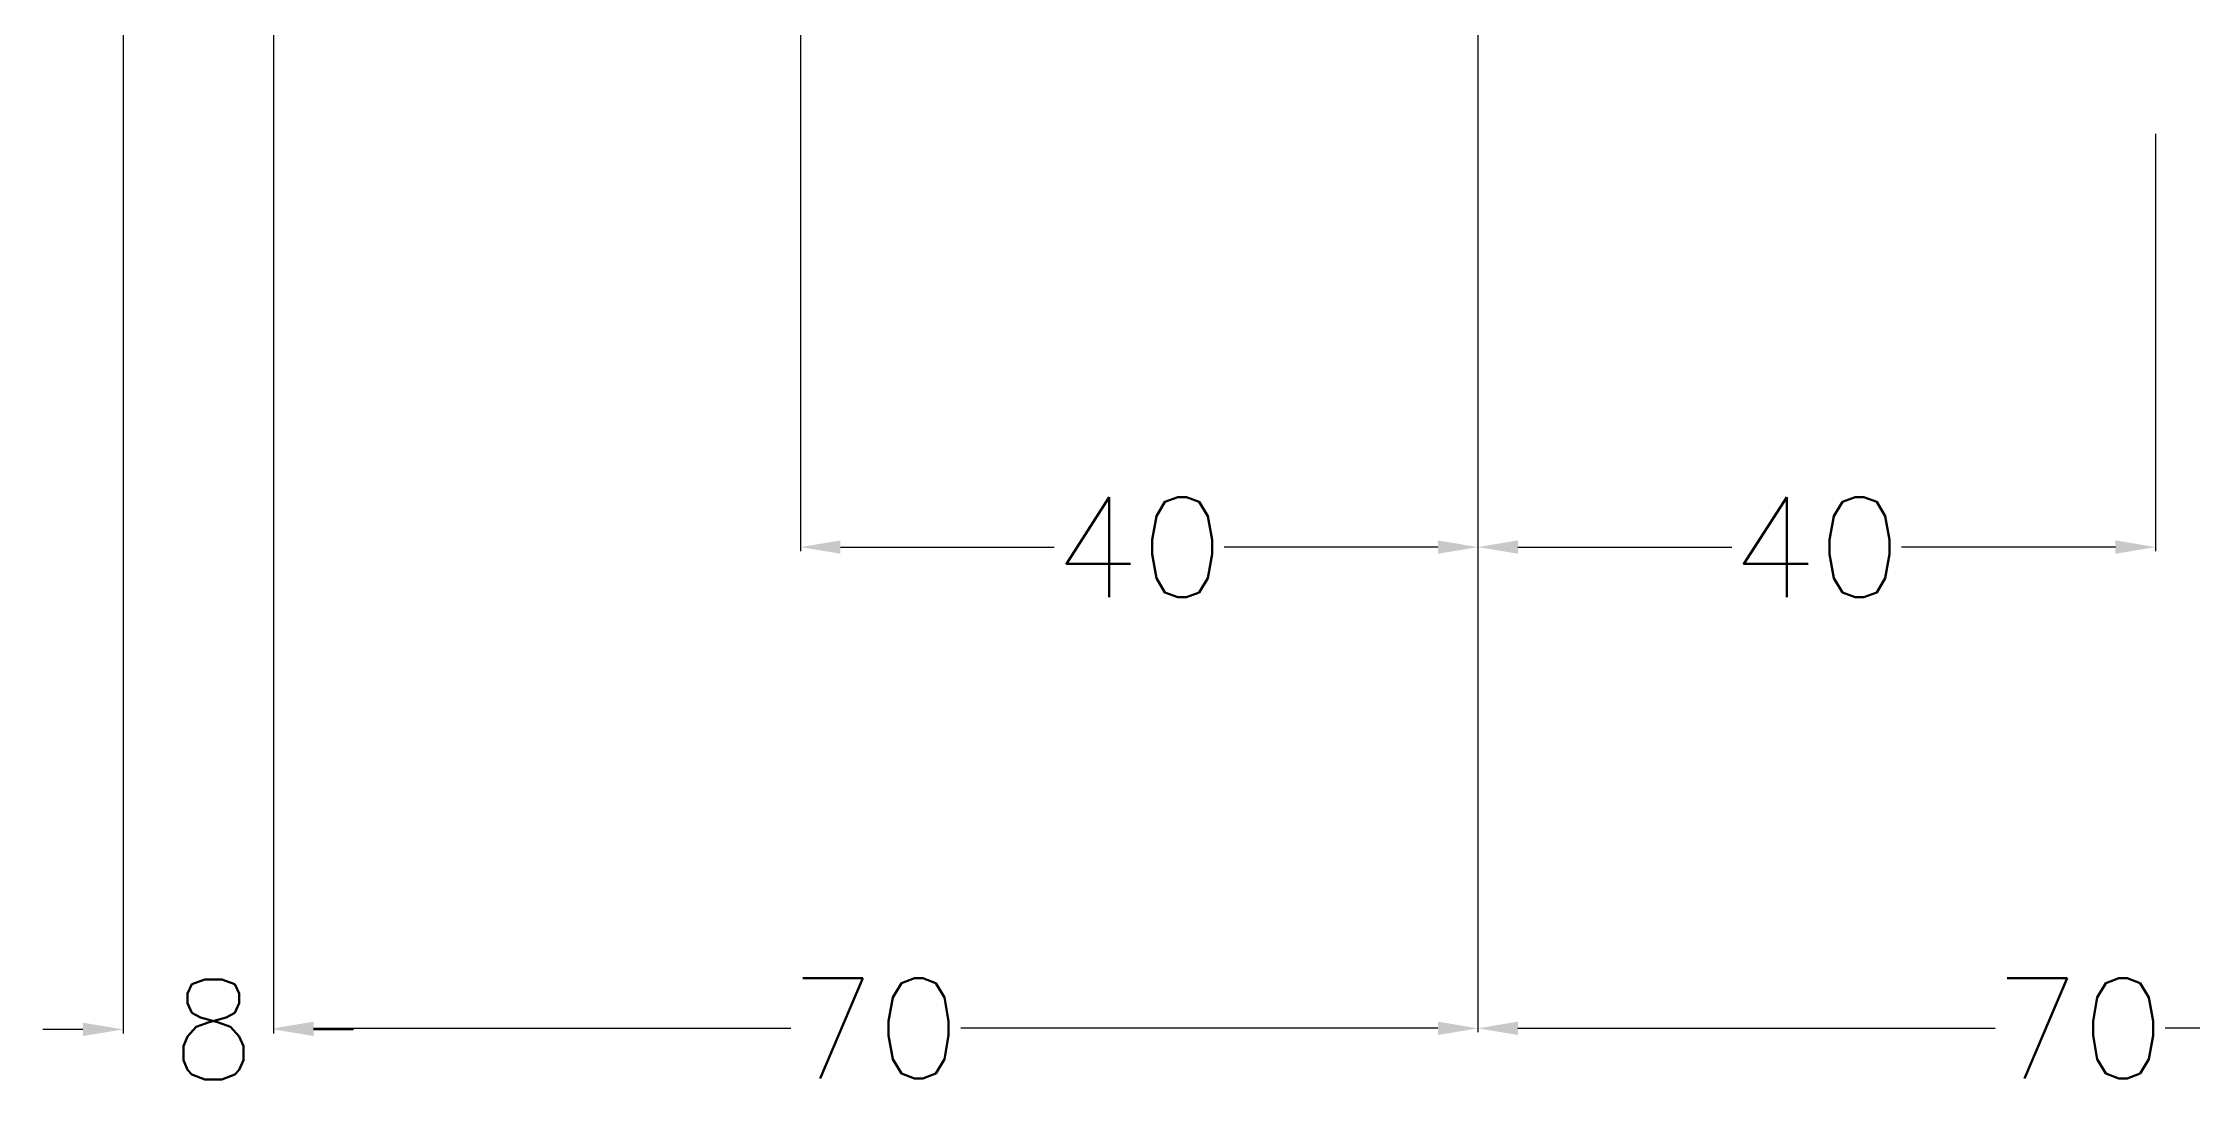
# Model space of a CAD drawing. Header units: metres. Extents: x 444 to 3227, y -3167 to -392.
# Drawn here: x 995.5 to 1049.3, y -2319.6 to -2293.3 of the extents above; entities that cross this region are included whole.
import ezdxf

# ---------------------------------------------------------------- set-up
doc = ezdxf.new("R2010")
doc.units = ezdxf.units.M
doc.layers.get('DEFPOINTS').update_dxf_attribs({"linetype": 'CONTINUOUS'})
doc.layers.add('DIMENSI', color=7, linetype='CONTINUOUS')
doc.styles.get("Standard").update_dxf_attribs({"font": 'Simplex.shx', "height": 2.5})
doc.dimstyles.new('Skala 50', dxfattribs={"dimtxt": 0.2, "dimasz": 1, "dimexe": 0.1, "dimexo": 0.2, "dimgap": 0.1, "dimtad": 3, "dimtih": 1, "dimtoh": 1, "dimlfac": 0.5, "dimzin": 0, "dimdsep": 46, "dimtxsty": 'Standard', "dimcen": 0.05, "dimclrd": 8, "dimclre": 8, "dimclrt": 10, "dimadec": 0, "dimazin": 0, "dimtfac": 1, "dimtofl": 0, "dimtmove": 0, "dimatfit": 3, "dimfxl": 1, "dimtolj": 1, "dimtzin": 0, "dimarcsym": 0})

# ---------------------------------------------------------------- blocks, each defined once
blk = doc.blocks.new('*D296')
at = {"layer": 'DEFPOINTS', "color": 0}
for p in [(1031.409, -2295.339), (1048.341, -2295.339), (1048.341, -2305.864)]:
    blk.add_point(p, dxfattribs=at)
at = {"layer": 'DIMENSI', "color": 8, "lineweight": -2}
for p, q in [((1031.409, -2295.539), (1031.409, -2305.964)), ((1048.341, -2295.539), (1048.341, -2305.964)), ((1032.409, -2305.864), (1037.751, -2305.864)), ((1047.341, -2305.864), (1041.999, -2305.864))]:
    blk.add_line(p, q, dxfattribs=at)
at = {"layer": 'DIMENSI', "color": 8}
for points in [[(1032.409, -2305.697), (1032.409, -2306.031), (1031.409, -2305.864)], [(1047.341, -2305.697), (1047.341, -2306.031), (1048.341, -2305.864)]]:
    blk.add_solid(points, dxfattribs=at)
at = {"layer": 'DIMENSI', "color": 10, "insert": (1039.875, -2305.864), "char_height": 2.5, "attachment_point": 5}
blk.add_mtext('\\A1;40', dxfattribs=at)
blk = doc.blocks.new('*D297')
at = {"layer": 'DEFPOINTS', "color": 0}
for p in [(1031.409, -2282.559), (1061.511, -2282.559), (1061.511, -2317.892)]:
    blk.add_point(p, dxfattribs=at)
at = {"layer": 'DIMENSI', "color": 8, "lineweight": -2}
for p, q in [((1031.409, -2282.759), (1031.409, -2317.992)), ((1061.511, -2282.759), (1061.511, -2317.992)), ((1032.409, -2317.892), (1044.336, -2317.892)), ((1060.511, -2317.892), (1048.584, -2317.892))]:
    blk.add_line(p, q, dxfattribs=at)
at = {"layer": 'DIMENSI', "color": 8}
for points in [[(1032.409, -2317.726), (1032.409, -2318.059), (1031.409, -2317.892)], [(1060.511, -2317.726), (1060.511, -2318.059), (1061.511, -2317.892)]]:
    blk.add_solid(points, dxfattribs=at)
at = {"layer": 'DIMENSI', "color": 10, "insert": (1046.46, -2317.892), "char_height": 2.5, "attachment_point": 5}
blk.add_mtext('\\A1;70', dxfattribs=at)
blk = doc.blocks.new('*D289')
at = {"layer": 'DEFPOINTS', "color": 0}
for p in [(1014.476, -2284.063), (1031.409, -2284.063), (1031.409, -2305.864)]:
    blk.add_point(p, dxfattribs=at)
at = {"layer": 'DIMENSI', "color": 8, "lineweight": -2}
for p, q in [((1014.476, -2284.263), (1014.476, -2305.964)), ((1031.409, -2284.263), (1031.409, -2305.964)), ((1015.476, -2305.864), (1020.819, -2305.864)), ((1030.409, -2305.864), (1025.066, -2305.864))]:
    blk.add_line(p, q, dxfattribs=at)
at = {"layer": 'DIMENSI', "color": 8}
for points in [[(1015.476, -2305.697), (1015.476, -2306.031), (1014.476, -2305.864)], [(1030.409, -2305.697), (1030.409, -2306.031), (1031.409, -2305.864)]]:
    blk.add_solid(points, dxfattribs=at)
at = {"layer": 'DIMENSI', "color": 10, "insert": (1022.943, -2305.864), "char_height": 2.5, "attachment_point": 5}
blk.add_mtext('\\A1;40', dxfattribs=at)
blk = doc.blocks.new('*D290')
at = {"layer": 'DEFPOINTS', "color": 0}
for p in [(1001.307, -2286.694), (1031.409, -2286.694), (1001.307, -2317.892)]:
    blk.add_point(p, dxfattribs=at)
at = {"layer": 'DIMENSI', "color": 8, "lineweight": -2}
for p, q in [((1001.307, -2286.894), (1001.307, -2317.992)), ((1031.409, -2286.894), (1031.409, -2317.992)), ((1002.307, -2317.892), (1014.234, -2317.892)), ((1030.409, -2317.892), (1018.482, -2317.892))]:
    blk.add_line(p, q, dxfattribs=at)
at = {"layer": 'DIMENSI', "color": 8}
for points in [[(1002.307, -2317.726), (1002.307, -2318.059), (1001.307, -2317.892)], [(1030.409, -2317.726), (1030.409, -2318.059), (1031.409, -2317.892)]]:
    blk.add_solid(points, dxfattribs=at)
at = {"layer": 'DIMENSI', "color": 10, "insert": (1016.358, -2317.892), "char_height": 2.5, "attachment_point": 5}
blk.add_mtext('\\A1;70', dxfattribs=at)
blk = doc.blocks.new('*D291')
at = {"layer": 'DEFPOINTS', "color": 0}
for p in [(997.544, -2276.921), (1001.307, -2276.921), (1001.307, -2317.918)]:
    blk.add_point(p, dxfattribs=at)
at = {"layer": 'DIMENSI', "color": 8, "lineweight": -2}
for p, q in [((997.544, -2277.121), (997.544, -2318.018)), ((1001.307, -2277.121), (1001.307, -2318.018)), ((996.544, -2317.918), (995.544, -2317.918)), ((1002.307, -2317.918), (1003.307, -2317.918))]:
    blk.add_line(p, q, dxfattribs=at)
at = {"layer": 'DIMENSI', "color": 8}
for points in [[(996.544, -2317.752), (996.544, -2318.085), (997.544, -2317.918)], [(1002.307, -2317.752), (1002.307, -2318.085), (1001.307, -2317.918)]]:
    blk.add_solid(points, dxfattribs=at)
at = {"layer": 'DIMENSI', "color": 10, "insert": (999.802, -2317.918), "char_height": 2.5, "attachment_point": 5}
blk.add_mtext('\\A1;8', dxfattribs=at)

msp = doc.modelspace()

# ---------------------------------------------------------------- dimensions: what is measured, and where the dimension line sits
at = {"layer": 'DIMENSI', "color": 2}
dim = msp.add_linear_dim(base=(1001.30674, -2317.91849), p1=(997.54397, -2276.92072), p2=(1001.30674, -2276.92072), angle=0, text='8', dimstyle='Skala 50', override={"dimtad": 0}, dxfattribs=at)
dim.commit()
dim.dimension.update_dxf_attribs({"geometry": '*D291', "text_midpoint": (999.80164, -2317.91849), "dimtype": 161})
for p1, p2, distance, text, picture, middle in [((1031.40892, -2282.55901), (1061.51109, -2282.55901), -35.33327, '70', '*D297', (1046.46, -2317.89228)), ((1014.47645, -2284.06256), (1031.40892, -2284.06256), -21.80138, '40', '*D289', (1022.94268, -2305.86393)), ((1031.40892, -2286.69376), (1001.30674, -2286.69376), 31.19852, '70', '*D290', (1016.35783, -2317.89228)), ((1031.40892, -2295.33913), (1048.34139, -2295.33913), -10.5248, '40', '*D296', (1039.87515, -2305.86393))]:
    dim = msp.add_aligned_dim(p1=p1, p2=p2, distance=distance, text=text, dimstyle='Skala 50', override={"dimtad": 0}, dxfattribs=at)
    dim.commit()
    dim.dimension.update_dxf_attribs({"geometry": picture, "text_midpoint": middle})

doc.saveas('drawing.dxf')
